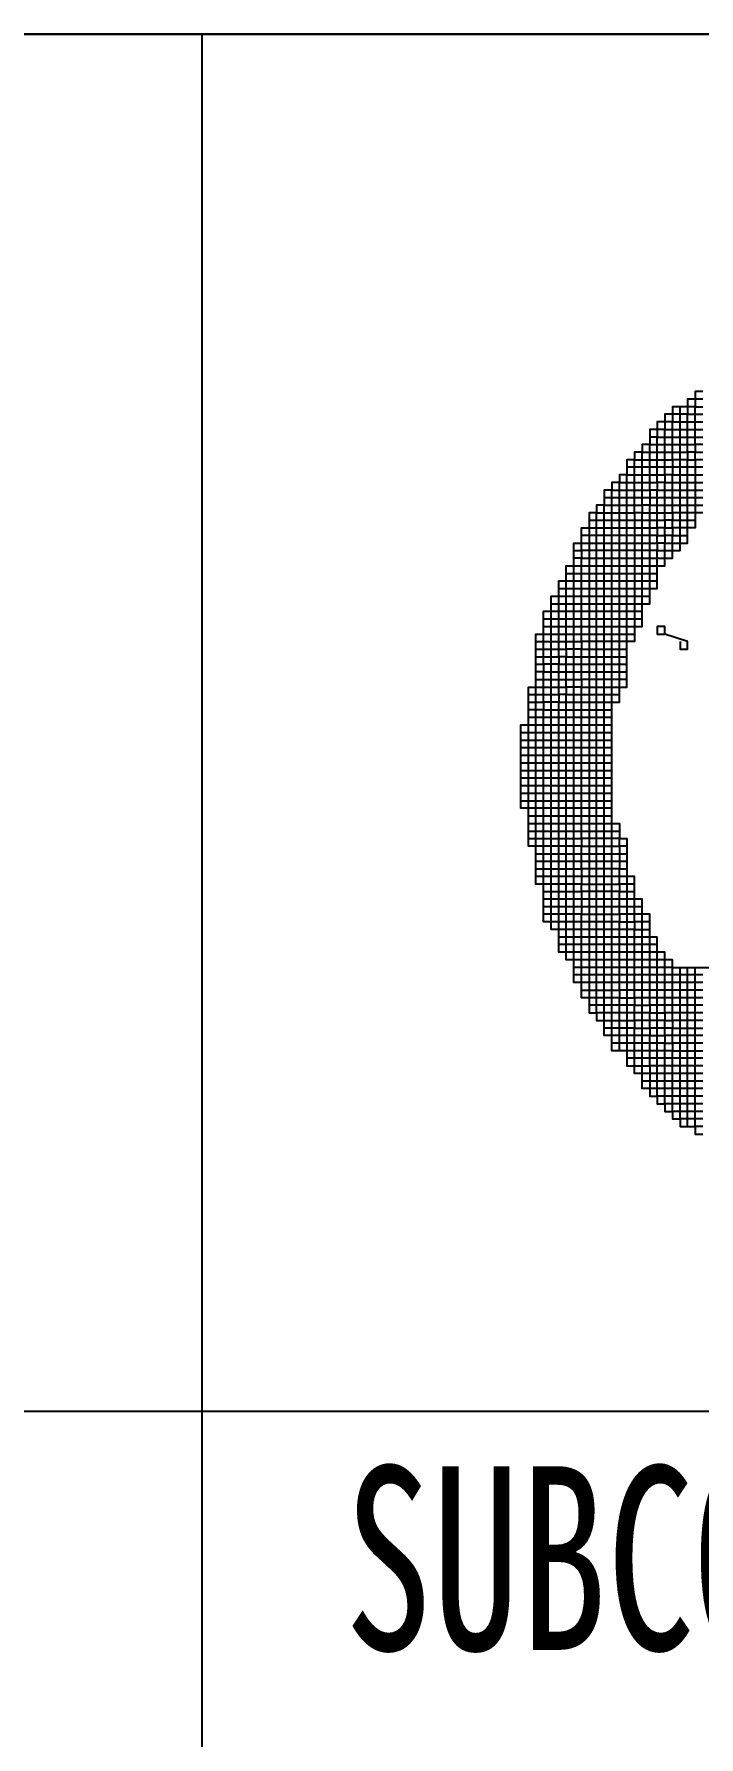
# Model space of a CAD drawing. Header units: millimetres. Extents: x 0 to 420, y 0 to 297.
# Drawn here: x 348.33 to 355.93, y 64.12 to 83.59 of the extents above; entities that cross this region are included whole.
import ezdxf
from ezdxf.enums import TextEntityAlignment as Align

# ---------------------------------------------------------------- set-up
doc = ezdxf.new("R2010")
doc.units = ezdxf.units.MM
doc.layers.add('GPDRAW', color=1, linetype='Continuous')
doc.layers.add('TEXT', color=255, linetype='Continuous')
doc.styles.add('ECL', font='SIMFANG_2312.TTF', dxfattribs={"width": 0.7, "height": 3})
doc.styles.add('LXL', font='SIMFANG_2312.TTF', dxfattribs={"width": 0.7, "height": 3})

# ---------------------------------------------------------------- blocks, each defined once
blk = doc.blocks.new('gpdraw')
at = {"color": 2}
blk.add_lwpolyline([(912.308, -4.113), (1041.808, -4.113), (1041.808, -82.7), (912.308, -82.7)], close=True, dxfattribs=at)
blk = doc.blocks.new('*U125')
at = {"color": 32, "linetype": 'Continuous'}
for points in [[(-27.885, 10.513), (-28.033, 10.513), (-28.033, 10.365), (-28.182, 10.365), (-28.182, 10.216), (-28.479, 10.216), (-28.479, 10.068), (-28.627, 10.068), (-28.627, 9.919), (-28.776, 9.919), (-28.776, 9.771), (-28.924, 9.771), (-28.924, 9.622), (-28.924, 9.474), (-29.073, 9.474), (-29.073, 9.325), (-29.221, 9.325), (-29.221, 9.177), (-29.37, 9.177), (-29.37, 9.028), (-29.37, 8.88), (-29.518, 8.88), (-29.518, 8.731), (-29.667, 8.731), (-29.667, 8.583), (-29.815, 8.583), (-29.815, 8.434), (-29.815, 8.286), (-29.964, 8.286), (-29.964, 8.137), (-30.112, 8.137), (-30.112, 7.989), (-30.112, 7.84), (-30.112, 7.692), (-30.112, 7.543), (-30.112, 7.395), (-30.112, 7.246), (-30.112, 7.098), (-30.112, 6.949), (-30.112, 6.801), (-30.112, 6.652), (-30.112, 6.504), (-30.112, 6.355), (-30.112, 6.207), (-30.112, 6.058), (-30.112, 5.91), (-30.112, 5.761), (-30.112, 5.613), (-30.112, 5.464), (-30.112, 5.316), (-30.112, 5.167), (-30.112, 5.019), (-30.112, 4.87), (-30.112, 4.722), (-30.112, 4.573), (-30.112, 4.425), (-30.112, 4.276), (-30.112, 4.128), (-30.112, 3.979), (-30.112, 3.831), (-30.112, 3.682), (-30.112, 3.534), (-30.112, 3.385), (-30.112, 3.237), (-30.112, 3.088), (-30.112, 2.94), (-30.112, 2.791), (-30.112, 2.643), (-30.112, 2.494), (-30.112, 2.346), (-30.112, 2.197), (-30.112, 2.049), (-30.112, 1.9), (-30.112, 1.752), (-30.112, 1.603), (-30.112, 1.455), (-30.112, 1.306), (-30.112, 1.158), (-30.112, 1.009), (-30.112, 0.861), (-30.112, 0.712), (-30.112, 0.564), (-30.112, 0.415), (-30.112, 0.267), (-30.112, 0.118), (-30.112, -0.03), (-30.112, -0.179), (-30.112, -0.327), (-30.112, -0.476), (-30.112, -0.624), (-30.112, -0.773), (-30.112, -0.921), (-30.112, -1.07), (-30.112, -1.218), (-30.112, -1.367), (-30.112, -1.515), (-30.112, -1.664), (-29.964, -1.664), (-29.964, -1.812), (-29.815, -1.812), (-29.667, -1.812), (-29.518, -1.812), (-29.37, -1.812), (-29.221, -1.812), (-29.221, -1.961), (-29.073, -1.961), (-28.924, -1.961), (-28.924, -2.109), (-28.776, -2.109), (-28.627, -2.109), (-28.627, -2.258), (-28.479, -2.258), (-28.479, -2.406), (-28.33, -2.406), (-28.182, -2.406), (-28.033, -2.406), (-27.885, -2.406)], [(-31.449, 3.831), (-31.3, 3.831), (-31.152, 3.831), (-31.003, 3.831), (-31.003, 3.979), (-30.855, 3.979), (-30.706, 3.979), (-30.706, 4.128), (-30.558, 4.128), (-30.558, 4.276), (-30.409, 4.276), (-30.261, 4.276), (-30.261, 4.425), (-30.112, 4.425), (-29.964, 4.425), (-29.815, 4.425), (-29.667, 4.425), (-29.518, 4.425), (-29.518, 4.573), (-29.518, 4.722), (-29.518, 4.87), (-29.518, 5.019), (-29.518, 5.167), (-29.518, 5.316), (-29.518, 5.464), (-29.518, 5.613), (-29.518, 5.761), (-29.518, 5.91), (-29.518, 6.058), (-29.518, 6.207), (-29.518, 6.355), (-29.518, 6.504), (-29.518, 6.652), (-29.518, 6.801), (-29.518, 6.949), (-29.518, 7.098), (-29.518, 7.246), (-29.518, 7.395), (-29.518, 7.543), (-29.518, 7.692), (-29.518, 7.84), (-29.518, 7.989), (-29.518, 8.137), (-29.37, 8.137), (-29.37, 8.286), (-29.221, 8.286), (-29.221, 8.434), (-29.221, 8.583), (-29.073, 8.583), (-29.073, 8.731), (-28.924, 8.731), (-28.924, 8.88), (-28.776, 8.88), (-28.776, 9.028), (-28.776, 9.177), (-28.627, 9.177), (-28.627, 9.325), (-28.479, 9.325), (-28.479, 9.474), (-28.33, 9.474), (-28.182, 9.474), (-28.182, 9.622), (-28.033, 9.622), (-28.033, 9.771), (-27.885, 9.771)], [(-29.37, 4.87), (-29.37, 5.019), (-29.37, 5.167), (-29.37, 5.316), (-29.37, 5.464), (-29.37, 5.613), (-29.37, 5.761), (-29.37, 5.91), (-29.37, 6.058), (-29.37, 6.207), (-29.37, 6.355), (-29.37, 6.504), (-29.37, 6.652), (-29.37, 6.801), (-29.37, 6.949), (-29.37, 7.098), (-29.37, 7.246), (-29.37, 7.395), (-29.37, 7.543), (-29.37, 7.692), (-29.37, 7.84), (-29.37, 7.989), (-29.37, 8.137), (-29.221, 8.137), (-29.221, 8.286), (-29.073, 8.286), (-29.073, 8.434), (-29.073, 8.583), (-28.924, 8.583), (-28.924, 8.731), (-28.776, 8.731), (-28.776, 8.88), (-28.627, 8.88), (-28.627, 9.028), (-28.627, 9.177), (-28.479, 9.177), (-28.479, 9.325), (-28.33, 9.325), (-28.182, 9.325), (-28.182, 9.474), (-28.033, 9.474), (-28.033, 9.622), (-27.885, 9.622)], [(-30.558, 6.949), (-30.409, 6.949), (-30.261, 6.949), (-30.261, 7.098), (-30.112, 7.098), (-29.964, 7.098), (-29.815, 7.098), (-29.667, 7.098), (-29.518, 7.098), (-29.37, 7.098), (-29.221, 7.098), (-29.073, 7.098), (-28.924, 7.098), (-28.776, 7.098), (-28.627, 7.098), (-28.627, 7.246), (-28.479, 7.246), (-28.479, 7.395), (-28.33, 7.395), (-28.33, 7.543), (-28.182, 7.543), (-28.182, 7.692), (-28.182, 7.84), (-28.182, 7.989), (-28.182, 8.137), (-28.182, 8.286), (-28.182, 8.434), (-28.182, 8.583), (-28.182, 8.731), (-28.182, 8.88), (-28.182, 9.028), (-28.182, 9.177), (-28.033, 9.177), (-28.033, 9.325), (-27.885, 9.325)], [(-27.885, -2.109), (-28.033, -2.109), (-28.182, -2.109), (-28.33, -2.109), (-28.479, -2.109), (-28.479, -1.961), (-28.627, -1.961), (-28.627, -1.812), (-28.776, -1.812), (-28.924, -1.812), (-28.924, -1.664), (-29.073, -1.664), (-29.221, -1.664), (-29.221, -1.515), (-29.37, -1.515), (-29.518, -1.515), (-29.518, -1.367), (-29.667, -1.367), (-29.815, -1.367), (-29.964, -1.367), (-30.112, -1.367), (-30.261, -1.367), (-30.261, -1.218), (-30.261, -1.07), (-30.409, -1.07), (-30.409, -0.921), (-30.409, -0.773), (-30.409, -0.624), (-30.409, -0.476), (-30.409, -0.327), (-30.409, -0.179), (-30.409, -0.03), (-30.409, 0.118), (-30.409, 0.267), (-30.409, 0.415), (-30.409, 0.564), (-30.409, 0.712), (-30.409, 0.861), (-30.409, 1.009), (-30.409, 1.158), (-30.409, 1.306), (-30.409, 1.455), (-30.409, 1.603), (-30.409, 1.752), (-30.409, 1.9), (-30.409, 2.049), (-30.409, 2.197), (-30.409, 2.346), (-30.409, 2.494), (-30.409, 2.643), (-30.409, 2.791), (-30.409, 2.94), (-30.409, 3.088), (-30.409, 3.237), (-30.409, 3.385), (-30.409, 3.534), (-30.409, 3.682), (-30.409, 3.831), (-30.409, 3.979), (-30.409, 4.128), (-30.409, 4.276), (-30.409, 4.425), (-30.409, 4.573), (-30.409, 4.722), (-30.409, 4.87), (-30.409, 5.019), (-30.409, 5.167), (-30.409, 5.316), (-30.409, 5.464), (-30.409, 5.613), (-30.409, 5.761), (-30.409, 5.91), (-30.409, 6.058), (-30.409, 6.207), (-30.409, 6.355), (-30.409, 6.504), (-30.409, 6.652), (-30.409, 6.801), (-30.409, 6.949), (-30.409, 7.098), (-30.409, 7.246), (-30.409, 7.395), (-30.409, 7.543), (-30.261, 7.543), (-30.261, 7.692), (-30.261, 7.84), (-30.112, 7.84), (-29.964, 7.84), (-29.815, 7.84), (-29.667, 7.84), (-29.518, 7.84), (-29.37, 7.84), (-29.221, 7.84), (-29.073, 7.84), (-28.924, 7.84), (-28.776, 7.84), (-28.776, 7.989), (-28.627, 7.989), (-28.627, 8.137), (-28.479, 8.137), (-28.479, 8.286), (-28.33, 8.286), (-28.182, 8.286), (-28.033, 8.286), (-27.885, 8.286)], [(-27.885, -1.218), (-28.033, -1.218), (-28.182, -1.218), (-28.33, -1.218), (-28.479, -1.218), (-28.479, -1.07), (-28.627, -1.07), (-28.627, -0.921), (-28.776, -0.921), (-28.924, -0.921), (-28.924, -0.773), (-29.073, -0.773), (-29.221, -0.773), (-29.221, -0.624), (-29.37, -0.624), (-29.518, -0.624), (-29.518, -0.476), (-29.667, -0.476), (-29.815, -0.476), (-29.964, -0.476), (-30.112, -0.476), (-30.261, -0.476), (-30.261, -0.327), (-30.261, -0.179), (-30.261, -0.03), (-30.261, 0.118), (-30.409, 0.118), (-30.558, 0.118), (-30.706, 0.118), (-30.855, 0.118), (-30.855, 0.267), (-30.855, 0.415), (-30.855, 0.564), (-30.855, 0.712), (-30.855, 0.861), (-30.855, 1.009), (-30.855, 1.158), (-30.855, 1.306), (-30.855, 1.455), (-30.855, 1.603), (-30.855, 1.752), (-30.855, 1.9), (-30.855, 2.049), (-30.855, 2.197), (-30.855, 2.346), (-30.855, 2.494), (-30.855, 2.643), (-30.855, 2.791), (-30.855, 2.94), (-30.855, 3.088), (-30.855, 3.237), (-30.855, 3.385), (-30.855, 3.534), (-30.855, 3.682), (-30.855, 3.831), (-30.855, 3.979), (-30.855, 4.128), (-30.855, 4.276), (-30.855, 4.425), (-30.855, 4.573), (-30.855, 4.722), (-30.855, 4.87), (-30.855, 5.019), (-30.855, 5.167), (-30.855, 5.316), (-30.855, 5.464), (-30.855, 5.613), (-30.855, 5.761), (-30.855, 5.91), (-30.855, 6.058), (-30.855, 6.207), (-30.855, 6.355), (-30.855, 6.504), (-30.706, 6.504), (-30.706, 6.652), (-30.706, 6.801), (-30.558, 6.801), (-30.558, 6.949), (-30.558, 7.098), (-30.409, 7.098), (-30.261, 7.098), (-30.261, 7.246), (-30.112, 7.246), (-29.964, 7.246), (-29.815, 7.246), (-29.667, 7.246), (-29.518, 7.246), (-29.37, 7.246), (-29.221, 7.246), (-29.073, 7.246), (-28.924, 7.246), (-28.776, 7.246), (-28.776, 7.395), (-28.627, 7.395), (-28.627, 7.543), (-28.479, 7.543), (-28.479, 7.692), (-28.33, 7.692), (-28.182, 7.692)], [(-27.885, -1.367), (-28.033, -1.367), (-28.182, -1.367), (-28.33, -1.367), (-28.479, -1.367), (-28.479, -1.218), (-28.627, -1.218), (-28.627, -1.07), (-28.776, -1.07), (-28.924, -1.07), (-28.924, -0.921), (-29.073, -0.921), (-29.221, -0.921), (-29.221, -0.773), (-29.37, -0.773), (-29.518, -0.773), (-29.518, -0.624), (-29.667, -0.624), (-29.815, -0.624), (-29.964, -0.624), (-30.112, -0.624), (-30.261, -0.624), (-30.409, -0.624), (-30.558, -0.624), (-30.558, -0.476), (-30.706, -0.476), (-30.706, -0.327), (-30.706, -0.179), (-30.706, -0.03), (-30.706, 0.118), (-30.706, 0.267), (-30.706, 0.415), (-30.706, 0.564), (-30.706, 0.712), (-30.706, 0.861), (-30.706, 1.009), (-30.706, 1.158), (-30.706, 1.306), (-30.706, 1.455), (-30.706, 1.603), (-30.706, 1.752), (-30.706, 1.9), (-30.706, 2.049), (-30.706, 2.197), (-30.706, 2.346), (-30.855, 2.346), (-31.003, 2.346), (-31.003, 2.494), (-30.855, 2.494), (-30.706, 2.494), (-30.706, 2.643), (-30.558, 2.643), (-30.558, 2.791), (-30.409, 2.791), (-30.261, 2.791), (-30.261, 2.94), (-30.112, 2.94), (-29.964, 2.94), (-29.815, 2.94), (-29.667, 2.94)], [(-27.885, -1.812), (-28.033, -1.812), (-28.182, -1.812), (-28.33, -1.812), (-28.479, -1.812), (-28.479, -1.664), (-28.627, -1.664), (-28.627, -1.515), (-28.776, -1.515), (-28.924, -1.515), (-28.924, -1.367), (-29.073, -1.367), (-29.221, -1.367), (-29.221, -1.218), (-29.37, -1.218), (-29.518, -1.218), (-29.518, -1.07), (-29.667, -1.07), (-29.815, -1.07), (-29.964, -1.07), (-30.112, -1.07), (-30.261, -1.07), (-30.261, -0.921), (-30.261, -0.773), (-30.261, -0.624), (-30.261, -0.476), (-30.409, -0.476), (-30.558, -0.476), (-30.558, -0.327), (-30.558, -0.179), (-30.558, -0.03), (-30.558, 0.118), (-30.558, 0.267), (-30.558, 0.415), (-30.558, 0.564), (-30.558, 0.712), (-30.558, 0.861), (-30.558, 1.009), (-30.558, 1.158), (-30.558, 1.306), (-30.558, 1.455), (-30.558, 1.603), (-30.558, 1.752), (-30.558, 1.9), (-30.558, 2.049), (-30.558, 2.197), (-30.558, 2.346), (-30.706, 2.346), (-30.706, 2.494), (-30.558, 2.494), (-30.558, 2.643), (-30.409, 2.643), (-30.261, 2.643), (-30.261, 2.791), (-30.112, 2.791), (-29.964, 2.791), (-29.815, 2.791), (-29.667, 2.791)], [(-27.885, -1.515), (-28.033, -1.515), (-28.182, -1.515), (-28.33, -1.515), (-28.479, -1.515), (-28.479, -1.367), (-28.627, -1.367), (-28.627, -1.218), (-28.776, -1.218), (-28.924, -1.218), (-28.924, -1.07), (-29.073, -1.07), (-29.221, -1.07), (-29.221, -0.921), (-29.37, -0.921), (-29.518, -0.921), (-29.518, -0.773), (-29.667, -0.773), (-29.815, -0.773), (-29.964, -0.773), (-30.112, -0.773), (-30.261, -0.773), (-30.409, -0.773)], [(-27.885, -1.664), (-28.033, -1.664), (-28.182, -1.664), (-28.33, -1.664), (-28.479, -1.664), (-28.479, -1.515), (-28.627, -1.515), (-28.627, -1.367), (-28.776, -1.367), (-28.924, -1.367), (-28.924, -1.218), (-29.073, -1.218), (-29.221, -1.218), (-29.221, -1.07), (-29.37, -1.07), (-29.518, -1.07), (-29.518, -0.921), (-29.667, -0.921), (-29.815, -0.921), (-29.964, -0.921), (-30.112, -0.921), (-30.261, -0.921), (-30.409, -0.921)], [(-27.885, -2.258), (-28.033, -2.258), (-28.182, -2.258), (-28.33, -2.258), (-28.479, -2.258), (-28.479, -2.109), (-28.627, -2.109), (-28.627, -1.961), (-28.776, -1.961), (-28.924, -1.961), (-28.924, -1.812), (-29.073, -1.812), (-29.221, -1.812), (-29.221, -1.664), (-29.37, -1.664), (-29.518, -1.664), (-29.518, -1.515), (-29.667, -1.515), (-29.815, -1.515), (-29.964, -1.515), (-30.112, -1.515)], [(-27.885, -2.555), (-28.033, -2.555), (-28.182, -2.555), (-28.33, -2.555), (-28.479, -2.555), (-28.479, -2.406), (-28.627, -2.406), (-28.627, -2.258), (-28.776, -2.258), (-28.924, -2.258), (-28.924, -2.109), (-29.073, -2.109), (-29.221, -2.109), (-29.221, -1.961), (-29.37, -1.961), (-29.518, -1.961), (-29.667, -1.961), (-29.815, -1.961)]]:
    blk.add_lwpolyline(points, dxfattribs=at)
at = {"color": 13, "linetype": 'Continuous'}
for points in [[(-31.152, 5.316), (-31.003, 5.316), (-31.003, 5.464), (-30.855, 5.464), (-30.706, 5.464), (-30.706, 5.613), (-30.558, 5.613), (-30.558, 5.761), (-30.409, 5.761), (-30.261, 5.761), (-30.261, 5.91), (-30.112, 5.91), (-29.964, 5.91), (-29.815, 5.91), (-29.667, 5.91), (-29.518, 5.91), (-29.37, 5.91), (-29.221, 5.91), (-29.073, 5.91), (-29.073, 6.058), (-29.073, 6.207), (-29.073, 6.355), (-29.073, 6.504), (-29.073, 6.652), (-29.073, 6.801), (-29.073, 6.949), (-29.073, 7.098), (-29.073, 7.246), (-29.073, 7.395), (-29.073, 7.543), (-29.073, 7.692), (-29.073, 7.84), (-29.073, 7.989), (-29.073, 8.137), (-28.924, 8.137), (-28.924, 8.286), (-28.776, 8.286), (-28.776, 8.434), (-28.627, 8.434), (-28.627, 8.583), (-28.479, 8.583), (-28.479, 8.731), (-28.33, 8.731), (-28.182, 8.731), (-28.033, 8.731), (-27.885, 8.731)], [(-27.885, 10.365), (-28.033, 10.365), (-28.033, 10.216), (-28.182, 10.216), (-28.182, 10.068), (-28.33, 10.068), (-28.479, 10.068), (-28.479, 9.919), (-28.627, 9.919), (-28.627, 9.771), (-28.776, 9.771), (-28.776, 9.622), (-28.924, 9.622)], [(-30.112, 7.989), (-29.964, 7.989), (-29.815, 7.989), (-29.667, 7.989), (-29.518, 7.989), (-29.37, 7.989), (-29.221, 7.989), (-29.073, 7.989), (-28.924, 7.989), (-28.776, 7.989), (-28.776, 8.137), (-28.627, 8.137), (-28.627, 8.286), (-28.479, 8.286), (-28.479, 8.434), (-28.33, 8.434), (-28.182, 8.434), (-28.033, 8.434), (-27.885, 8.434)], [(-31.003, 5.91), (-30.855, 5.91), (-30.706, 5.91), (-30.706, 6.058), (-30.558, 6.058), (-30.558, 6.207), (-30.409, 6.207), (-30.261, 6.207), (-30.261, 6.355), (-30.112, 6.355), (-29.964, 6.355), (-29.815, 6.355), (-29.667, 6.355), (-29.518, 6.355), (-29.37, 6.355), (-29.221, 6.355), (-29.073, 6.355), (-28.924, 6.355), (-28.924, 6.504), (-28.924, 6.652), (-28.924, 6.801), (-28.924, 6.949), (-28.924, 7.098), (-28.924, 7.246), (-28.924, 7.395), (-28.924, 7.543), (-28.924, 7.692), (-28.924, 7.84), (-28.924, 7.989), (-28.924, 8.137), (-28.776, 8.137), (-28.776, 8.286), (-28.627, 8.286), (-28.627, 8.434), (-28.479, 8.434), (-28.479, 8.583), (-28.33, 8.583), (-28.182, 8.583), (-28.033, 8.583), (-27.885, 8.583)], [(-29.221, 0.861), (-29.37, 0.861), (-29.518, 0.861), (-29.518, 1.009), (-29.667, 1.009), (-29.815, 1.009), (-29.964, 1.009), (-30.112, 1.009), (-30.261, 1.009), (-30.261, 0.861), (-30.409, 0.861), (-30.558, 0.861), (-30.706, 0.861), (-30.855, 0.861), (-31.003, 0.861), (-31.152, 0.861), (-31.152, 1.009), (-31.152, 1.158), (-31.152, 1.306), (-31.152, 1.455), (-31.152, 1.603), (-31.152, 1.752), (-31.152, 1.9), (-31.152, 2.049), (-31.152, 2.197), (-31.152, 2.346), (-31.152, 2.494), (-31.152, 2.643), (-31.152, 2.791), (-31.152, 2.94), (-31.152, 3.088), (-31.152, 3.237), (-31.152, 3.385), (-31.152, 3.534), (-31.152, 3.682), (-31.152, 3.831), (-31.152, 3.979), (-31.152, 4.128), (-31.152, 4.276), (-31.152, 4.425), (-31.152, 4.573), (-31.152, 4.722), (-31.152, 4.87), (-31.152, 5.019), (-31.152, 5.167), (-31.152, 5.316), (-31.152, 5.464), (-31.152, 5.613), (-31.152, 5.761), (-31.003, 5.761), (-31.003, 5.91), (-31.003, 6.058), (-31.003, 6.207), (-30.855, 6.207), (-30.706, 6.207), (-30.706, 6.355), (-30.558, 6.355), (-30.558, 6.504), (-30.409, 6.504), (-30.261, 6.504), (-30.261, 6.652), (-30.112, 6.652), (-29.964, 6.652), (-29.815, 6.652), (-29.667, 6.652), (-29.518, 6.652), (-29.37, 6.652), (-29.221, 6.652), (-29.073, 6.652), (-28.924, 6.652), (-28.776, 6.652), (-28.776, 6.801), (-28.776, 6.949), (-28.776, 7.098), (-28.776, 7.246), (-28.627, 7.246), (-28.627, 7.395), (-28.479, 7.395), (-28.479, 7.543), (-28.33, 7.543), (-28.33, 7.692), (-28.33, 7.84), (-28.33, 7.989), (-28.33, 8.137), (-28.33, 8.286), (-28.33, 8.434), (-28.33, 8.583), (-28.33, 8.731), (-28.33, 8.88), (-28.33, 9.028), (-28.33, 9.177), (-28.33, 9.325), (-28.33, 9.474), (-28.33, 9.622), (-28.33, 9.771), (-28.33, 9.919), (-28.33, 10.068), (-28.33, 10.216)], [(-30.409, 7.395), (-30.261, 7.395), (-30.261, 7.543), (-30.112, 7.543), (-29.964, 7.543), (-29.815, 7.543), (-29.667, 7.543), (-29.518, 7.543), (-29.37, 7.543), (-29.221, 7.543), (-29.073, 7.543), (-28.924, 7.543), (-28.776, 7.543), (-28.776, 7.692), (-28.627, 7.692), (-28.627, 7.84), (-28.479, 7.84), (-28.479, 7.989), (-28.33, 7.989), (-28.182, 7.989), (-28.033, 7.989)], [(-29.37, 1.603), (-29.518, 1.603), (-29.518, 1.752), (-29.667, 1.752), (-29.815, 1.752), (-29.964, 1.752), (-30.112, 1.752), (-30.261, 1.752), (-30.261, 1.603), (-30.409, 1.603), (-30.558, 1.603), (-30.706, 1.603), (-30.855, 1.603), (-31.003, 1.603), (-31.152, 1.603), (-31.3, 1.603), (-31.3, 1.752), (-31.3, 1.9), (-31.3, 2.049), (-31.3, 2.197), (-31.3, 2.346), (-31.3, 2.494), (-31.3, 2.643), (-31.3, 2.791), (-31.3, 2.94), (-31.3, 3.088), (-31.3, 3.237), (-31.3, 3.385), (-31.3, 3.534), (-31.3, 3.682), (-31.3, 3.831), (-31.3, 3.979), (-31.3, 4.128), (-31.3, 4.276), (-31.3, 4.425), (-31.3, 4.573), (-31.3, 4.722), (-31.152, 4.722), (-31.003, 4.722), (-31.003, 4.87), (-30.855, 4.87), (-30.706, 4.87), (-30.706, 5.019), (-30.558, 5.019), (-30.558, 5.167), (-30.409, 5.167), (-30.261, 5.167), (-30.261, 5.316), (-30.112, 5.316), (-29.964, 5.316), (-29.815, 5.316), (-29.667, 5.316), (-29.518, 5.316), (-29.37, 5.316)], [(-28.479, -0.773), (-28.479, -0.624), (-28.627, -0.624), (-28.627, -0.476), (-28.776, -0.476), (-28.924, -0.476), (-28.924, -0.327), (-29.073, -0.327), (-29.221, -0.327), (-29.221, -0.179), (-29.37, -0.179), (-29.518, -0.179), (-29.518, -0.03), (-29.667, -0.03), (-29.815, -0.03), (-29.964, -0.03), (-30.112, -0.03), (-30.261, -0.03), (-30.409, -0.03), (-30.558, -0.03), (-30.706, -0.03), (-30.855, -0.03), (-30.855, 0.118), (-31.003, 0.118), (-31.003, 0.267), (-31.003, 0.415), (-31.003, 0.564), (-31.003, 0.712), (-31.003, 0.861), (-31.003, 1.009), (-31.003, 1.158), (-31.003, 1.306), (-31.003, 1.455), (-31.003, 1.603), (-31.003, 1.752), (-31.003, 1.9), (-31.003, 2.049), (-31.003, 2.197), (-31.003, 2.346), (-31.152, 2.346), (-31.3, 2.346), (-31.449, 2.346), (-31.449, 2.494), (-31.449, 2.643), (-31.449, 2.791), (-31.449, 2.94), (-31.449, 3.088), (-31.449, 3.237), (-31.449, 3.385), (-31.449, 3.534), (-31.449, 3.682), (-31.449, 3.831), (-31.449, 3.979), (-31.3, 3.979), (-31.152, 3.979), (-31.003, 3.979), (-31.003, 4.128), (-30.855, 4.128), (-30.706, 4.128), (-30.706, 4.276), (-30.558, 4.276), (-30.558, 4.425), (-30.409, 4.425), (-30.261, 4.425), (-30.261, 4.573), (-30.112, 4.573), (-29.964, 4.573), (-29.815, 4.573), (-29.667, 4.573), (-29.518, 4.573)], [(-31.449, 3.682), (-31.3, 3.682), (-31.152, 3.682), (-31.003, 3.682), (-31.003, 3.831), (-30.855, 3.831), (-30.706, 3.831), (-30.706, 3.979), (-30.558, 3.979), (-30.558, 4.128), (-30.409, 4.128), (-30.261, 4.128), (-30.261, 4.276), (-30.112, 4.276), (-29.964, 4.276), (-29.815, 4.276), (-29.667, 4.276)], [(-31.449, 3.534), (-31.3, 3.534), (-31.152, 3.534), (-31.003, 3.534), (-31.003, 3.682), (-30.855, 3.682), (-30.706, 3.682), (-30.706, 3.831), (-30.558, 3.831), (-30.558, 3.979), (-30.409, 3.979), (-30.261, 3.979), (-30.261, 4.128), (-30.112, 4.128), (-29.964, 4.128), (-29.815, 4.128), (-29.667, 4.128)], [(-31.449, 3.385), (-31.3, 3.385), (-31.152, 3.385), (-31.003, 3.385), (-31.003, 3.534), (-30.855, 3.534), (-30.706, 3.534), (-30.706, 3.682), (-30.558, 3.682), (-30.558, 3.831), (-30.409, 3.831), (-30.261, 3.831), (-30.261, 3.979), (-30.112, 3.979), (-29.964, 3.979), (-29.815, 3.979), (-29.667, 3.979)], [(-31.449, 3.237), (-31.3, 3.237), (-31.152, 3.237), (-31.003, 3.237), (-31.003, 3.385), (-30.855, 3.385), (-30.706, 3.385), (-30.706, 3.534), (-30.558, 3.534), (-30.558, 3.682), (-30.409, 3.682), (-30.261, 3.682), (-30.261, 3.831), (-30.112, 3.831), (-29.964, 3.831), (-29.815, 3.831), (-29.667, 3.831)], [(-31.449, 3.088), (-31.3, 3.088), (-31.152, 3.088), (-31.003, 3.088), (-31.003, 3.237), (-30.855, 3.237), (-30.706, 3.237), (-30.706, 3.385), (-30.558, 3.385), (-30.558, 3.534), (-30.409, 3.534), (-30.261, 3.534), (-30.261, 3.682), (-30.112, 3.682), (-29.964, 3.682), (-29.815, 3.682), (-29.667, 3.682)], [(-31.449, 2.94), (-31.3, 2.94), (-31.152, 2.94), (-31.003, 2.94), (-31.003, 3.088), (-30.855, 3.088), (-30.706, 3.088), (-30.706, 3.237), (-30.558, 3.237), (-30.558, 3.385), (-30.409, 3.385), (-30.261, 3.385), (-30.261, 3.534), (-30.112, 3.534), (-29.964, 3.534), (-29.815, 3.534), (-29.667, 3.534)], [(-31.449, 2.791), (-31.3, 2.791), (-31.152, 2.791), (-31.003, 2.791), (-31.003, 2.94), (-30.855, 2.94), (-30.706, 2.94), (-30.706, 3.088), (-30.558, 3.088), (-30.558, 3.237), (-30.409, 3.237), (-30.261, 3.237), (-30.261, 3.385), (-30.112, 3.385), (-29.964, 3.385), (-29.815, 3.385), (-29.667, 3.385)], [(-31.449, 2.643), (-31.3, 2.643), (-31.152, 2.643), (-31.003, 2.643), (-31.003, 2.791), (-30.855, 2.791), (-30.706, 2.791), (-30.706, 2.94), (-30.558, 2.94), (-30.558, 3.088), (-30.409, 3.088), (-30.261, 3.088), (-30.261, 3.237), (-30.112, 3.237), (-29.964, 3.237), (-29.815, 3.237), (-29.667, 3.237)], [(-31.449, 2.494), (-31.3, 2.494), (-31.152, 2.494), (-31.003, 2.494), (-31.003, 2.643), (-30.855, 2.643), (-30.706, 2.643), (-30.706, 2.791), (-30.558, 2.791), (-30.558, 2.94), (-30.409, 2.94), (-30.261, 2.94), (-30.261, 3.088), (-30.112, 3.088), (-29.964, 3.088), (-29.815, 3.088), (-29.667, 3.088)], [(-31.3, 1.752), (-31.152, 1.752), (-31.003, 1.752), (-30.855, 1.752), (-30.706, 1.752), (-30.558, 1.752), (-30.409, 1.752), (-30.261, 1.752), (-30.261, 1.9), (-30.112, 1.9), (-29.964, 1.9), (-29.815, 1.9), (-29.667, 1.9), (-29.518, 1.9)], [(-31.152, 1.455), (-31.003, 1.455), (-30.855, 1.455), (-30.706, 1.455), (-30.558, 1.455), (-30.409, 1.455), (-30.261, 1.455), (-30.261, 1.603), (-30.112, 1.603), (-29.964, 1.603), (-29.815, 1.603), (-29.667, 1.603), (-29.518, 1.603), (-29.518, 1.455), (-29.37, 1.455)], [(-31.152, 1.306), (-31.003, 1.306), (-30.855, 1.306), (-30.706, 1.306), (-30.558, 1.306), (-30.409, 1.306), (-30.261, 1.306), (-30.261, 1.455), (-30.112, 1.455), (-29.964, 1.455), (-29.815, 1.455), (-29.667, 1.455), (-29.518, 1.455), (-29.518, 1.306), (-29.37, 1.306)], [(-31.152, 1.158), (-31.003, 1.158), (-30.855, 1.158), (-30.706, 1.158), (-30.558, 1.158), (-30.409, 1.158), (-30.261, 1.158), (-30.261, 1.306), (-30.112, 1.306), (-29.964, 1.306), (-29.815, 1.306), (-29.667, 1.306), (-29.518, 1.306), (-29.518, 1.158), (-29.37, 1.158)], [(-31.003, 0.712), (-30.855, 0.712), (-30.706, 0.712), (-30.558, 0.712), (-30.409, 0.712), (-30.261, 0.712), (-30.261, 0.861), (-30.112, 0.861), (-29.964, 0.861), (-29.815, 0.861), (-29.667, 0.861), (-29.518, 0.861), (-29.518, 0.712), (-29.37, 0.712), (-29.221, 0.712)], [(-29.073, 0.415), (-29.221, 0.415), (-29.221, 0.564), (-29.37, 0.564), (-29.518, 0.564), (-29.518, 0.712), (-29.667, 0.712), (-29.815, 0.712), (-29.964, 0.712), (-30.112, 0.712), (-30.261, 0.712), (-30.261, 0.564), (-30.409, 0.564), (-30.558, 0.564), (-30.706, 0.564), (-30.855, 0.564), (-31.003, 0.564)], [(-28.924, 0.118), (-29.073, 0.118), (-29.221, 0.118), (-29.221, 0.267), (-29.37, 0.267), (-29.518, 0.267), (-29.518, 0.415), (-29.667, 0.415), (-29.815, 0.415), (-29.964, 0.415), (-30.112, 0.415), (-30.261, 0.415), (-30.261, 0.267), (-30.409, 0.267), (-30.558, 0.267), (-30.706, 0.267), (-30.855, 0.267), (-31.003, 0.267)], [(-28.776, -0.327), (-28.924, -0.327), (-28.924, -0.179), (-29.073, -0.179), (-29.221, -0.179), (-29.221, -0.03), (-29.37, -0.03), (-29.518, -0.03), (-29.518, 0.118), (-29.667, 0.118), (-29.815, 0.118), (-29.964, 0.118), (-30.112, 0.118), (-30.261, 0.118), (-30.261, 0.267), (-30.112, 0.267), (-29.964, 0.267), (-29.815, 0.267), (-29.667, 0.267), (-29.518, 0.267), (-29.518, 0.118), (-29.37, 0.118), (-29.221, 0.118), (-29.221, -0.03), (-29.073, -0.03), (-28.924, -0.03)], [(-27.885, -3.743), (-28.033, -3.743), (-28.182, -3.743), (-28.33, -3.743), (-28.33, -3.594), (-28.33, -3.446), (-28.33, -3.297), (-28.33, -3.149), (-28.33, -3), (-28.33, -2.852), (-28.33, -2.703), (-28.33, -2.555), (-28.33, -2.406), (-28.33, -2.258), (-28.33, -2.109), (-28.33, -1.961), (-28.33, -1.812), (-28.33, -1.664), (-28.33, -1.515), (-28.33, -1.367), (-28.33, -1.218), (-28.33, -1.07), (-28.33, -0.921), (-28.33, -0.773)], [(-27.885, -3.891), (-28.033, -3.891), (-28.033, -3.743), (-28.033, -3.594), (-28.033, -3.446), (-28.033, -3.297), (-28.033, -3.149), (-28.033, -3), (-28.033, -2.852), (-28.033, -2.703), (-28.033, -2.555), (-28.033, -2.406), (-28.033, -2.258), (-28.033, -2.109), (-28.033, -1.961), (-28.033, -1.812), (-28.033, -1.664), (-28.033, -1.515), (-28.033, -1.367), (-28.033, -1.218), (-28.033, -1.07), (-28.033, -0.921), (-28.033, -0.773)], [(-27.885, -2.703), (-28.033, -2.703), (-28.182, -2.703), (-28.33, -2.703), (-28.479, -2.703), (-28.479, -2.555), (-28.627, -2.555), (-28.627, -2.406), (-28.776, -2.406), (-28.924, -2.406), (-29.073, -2.406), (-29.221, -2.406), (-29.221, -2.258), (-29.37, -2.258), (-29.518, -2.258), (-29.667, -2.258)], [(-27.885, -2.852), (-28.033, -2.852), (-28.182, -2.852), (-28.33, -2.852), (-28.479, -2.852), (-28.479, -2.703), (-28.627, -2.703), (-28.627, -2.555), (-28.776, -2.555), (-28.924, -2.555), (-29.073, -2.555), (-29.221, -2.555), (-29.37, -2.555)]]:
    blk.add_lwpolyline(points, dxfattribs=at)
at = {"color": 15, "linetype": 'Continuous'}
for points in [[(-27.885, 8.137), (-28.033, 8.137), (-28.182, 8.137), (-28.33, 8.137), (-28.479, 8.137), (-28.479, 7.989), (-28.627, 7.989), (-28.627, 7.84), (-28.776, 7.84), (-28.776, 7.692), (-28.924, 7.692), (-29.073, 7.692), (-29.221, 7.692), (-29.37, 7.692), (-29.518, 7.692), (-29.667, 7.692), (-29.815, 7.692), (-29.964, 7.692), (-30.112, 7.692), (-30.261, 7.692)], [(-27.885, 9.028), (-28.033, 9.028), (-28.182, 9.028), (-28.33, 9.028), (-28.479, 9.028), (-28.627, 9.028), (-28.776, 9.028), (-28.924, 9.028), (-29.073, 9.028), (-29.221, 9.028), (-29.37, 9.028)], [(-31.3, 1.9), (-31.152, 1.9), (-31.003, 1.9), (-30.855, 1.9), (-30.706, 1.9), (-30.558, 1.9), (-30.409, 1.9), (-30.261, 1.9), (-30.261, 2.049), (-30.112, 2.049), (-29.964, 2.049), (-29.815, 2.049), (-29.667, 2.049), (-29.518, 2.049), (-29.518, 1.9), (-29.518, 1.752), (-29.37, 1.752), (-29.37, 1.603), (-29.37, 1.455), (-29.37, 1.306), (-29.37, 1.158), (-29.37, 1.009), (-29.37, 0.861), (-29.37, 0.712), (-29.37, 0.564), (-29.37, 0.415), (-29.37, 0.267), (-29.37, 0.118), (-29.37, -0.03), (-29.37, -0.179), (-29.37, -0.327), (-29.37, -0.476), (-29.37, -0.624), (-29.37, -0.773), (-29.37, -0.921), (-29.37, -1.07), (-29.37, -1.218), (-29.37, -1.367), (-29.37, -1.515), (-29.37, -1.664), (-29.37, -1.812), (-29.37, -1.961), (-29.37, -2.109), (-29.37, -2.258), (-29.37, -2.406), (-29.37, -2.555), (-29.37, -2.703), (-29.221, -2.703), (-29.073, -2.703), (-28.924, -2.703), (-28.924, -2.852), (-28.924, -3), (-28.924, -3.149), (-28.924, -3.297), (-28.776, -3.297), (-28.776, -3.446), (-28.627, -3.446), (-28.627, -3.594), (-28.479, -3.594), (-28.479, -3.743), (-28.33, -3.743), (-28.33, -3.891), (-28.182, -3.891), (-28.033, -3.891), (-28.033, -4.04), (-27.885, -4.04)], [(-27.885, -3.297), (-28.033, -3.297), (-28.182, -3.297), (-28.33, -3.297), (-28.479, -3.297), (-28.479, -3.149), (-28.627, -3.149), (-28.776, -3.149), (-28.924, -3.149), (-29.073, -3.149), (-29.073, -3), (-29.073, -2.852), (-29.073, -2.703), (-29.073, -2.555), (-29.073, -2.406), (-29.073, -2.258), (-29.073, -2.109), (-29.073, -1.961), (-29.073, -1.812), (-29.073, -1.664), (-29.073, -1.515), (-29.073, -1.367), (-29.073, -1.218), (-29.073, -1.07), (-29.073, -0.921), (-29.073, -0.773), (-29.073, -0.624), (-29.073, -0.476), (-29.073, -0.327), (-29.073, -0.179), (-29.073, -0.03), (-29.073, 0.118), (-29.073, 0.267), (-29.073, 0.415), (-29.073, 0.564), (-29.221, 0.564), (-29.221, 0.712), (-29.221, 0.861), (-29.221, 1.009), (-29.37, 1.009), (-29.518, 1.009), (-29.518, 1.158), (-29.667, 1.158), (-29.815, 1.158), (-29.964, 1.158), (-30.112, 1.158), (-30.261, 1.158), (-30.261, 1.009), (-30.409, 1.009), (-30.558, 1.009), (-30.706, 1.009), (-30.855, 1.009), (-31.003, 1.009), (-31.152, 1.009)], [(-27.885, -3.446), (-28.033, -3.446), (-28.182, -3.446), (-28.33, -3.446), (-28.479, -3.446), (-28.627, -3.446), (-28.627, -3.297), (-28.776, -3.297), (-28.776, -3.149), (-28.776, -3), (-28.776, -2.852), (-28.776, -2.703), (-28.776, -2.555), (-28.776, -2.406), (-28.776, -2.258), (-28.776, -2.109), (-28.776, -1.961), (-28.776, -1.812), (-28.776, -1.664), (-28.776, -1.515), (-28.776, -1.367), (-28.776, -1.218), (-28.776, -1.07), (-28.776, -0.921), (-28.776, -0.773), (-28.776, -0.624), (-28.776, -0.476), (-28.776, -0.327), (-28.776, -0.179), (-28.924, -0.179), (-28.924, -0.03), (-28.924, 0.118), (-28.924, 0.267), (-29.073, 0.267), (-29.221, 0.267), (-29.221, 0.415), (-29.37, 0.415), (-29.518, 0.415), (-29.518, 0.564), (-29.667, 0.564), (-29.815, 0.564), (-29.964, 0.564), (-30.112, 0.564), (-30.261, 0.564), (-30.261, 0.415), (-30.409, 0.415), (-30.558, 0.415), (-30.706, 0.415), (-30.855, 0.415), (-31.003, 0.415)]]:
    blk.add_lwpolyline(points, dxfattribs=at)
at = {"color": 34, "linetype": 'Continuous'}
for points in [[(-27.885, -3), (-28.033, -3), (-28.182, -3), (-28.33, -3), (-28.479, -3), (-28.479, -2.852), (-28.627, -2.852), (-28.776, -2.852), (-28.924, -2.852), (-29.073, -2.852), (-29.221, -2.852), (-29.221, -2.703), (-29.221, -2.555), (-29.221, -2.406), (-29.37, -2.406), (-29.518, -2.406), (-29.518, -2.258), (-29.518, -2.109), (-29.667, -2.109), (-29.815, -2.109), (-29.815, -1.961), (-29.815, -1.812), (-29.815, -1.664), (-29.815, -1.515), (-29.815, -1.367), (-29.815, -1.218), (-29.815, -1.07), (-29.815, -0.921), (-29.815, -0.773), (-29.815, -0.624), (-29.815, -0.476), (-29.815, -0.327), (-29.815, -0.179), (-29.815, -0.03), (-29.815, 0.118), (-29.815, 0.267), (-29.815, 0.415), (-29.815, 0.564), (-29.815, 0.712), (-29.815, 0.861), (-29.815, 1.009), (-29.815, 1.158), (-29.815, 1.306), (-29.815, 1.455), (-29.815, 1.603), (-29.815, 1.752), (-29.815, 1.9), (-29.815, 2.049), (-29.815, 2.197), (-29.815, 2.346), (-29.815, 2.494), (-29.815, 2.643), (-29.815, 2.791), (-29.815, 2.94), (-29.815, 3.088), (-29.815, 3.237), (-29.815, 3.385), (-29.815, 3.534), (-29.815, 3.682), (-29.815, 3.831), (-29.815, 3.979), (-29.815, 4.128), (-29.815, 4.276), (-29.815, 4.425), (-29.815, 4.573), (-29.815, 4.722), (-29.815, 4.87), (-29.815, 5.019), (-29.815, 5.167), (-29.815, 5.316), (-29.815, 5.464), (-29.815, 5.613), (-29.815, 5.761), (-29.815, 5.91), (-29.815, 6.058), (-29.815, 6.207), (-29.815, 6.355), (-29.815, 6.504), (-29.815, 6.652), (-29.815, 6.801), (-29.815, 6.949), (-29.815, 7.098), (-29.815, 7.246), (-29.815, 7.395), (-29.815, 7.543), (-29.815, 7.692), (-29.815, 7.84), (-29.815, 7.989), (-29.815, 8.137), (-29.667, 8.137), (-29.667, 8.286), (-29.518, 8.286), (-29.518, 8.434), (-29.518, 8.583), (-29.37, 8.583), (-29.37, 8.731), (-29.221, 8.731), (-29.221, 8.88), (-29.073, 8.88), (-29.073, 9.028), (-29.073, 9.177), (-28.924, 9.177), (-28.924, 9.325), (-28.776, 9.325), (-28.776, 9.474), (-28.627, 9.474), (-28.627, 9.622), (-28.479, 9.622), (-28.479, 9.771), (-28.33, 9.771), (-28.182, 9.771), (-28.182, 9.919), (-28.033, 9.919), (-28.033, 10.068), (-27.885, 10.068)], [(-27.885, -0.921), (-28.033, -0.921), (-28.182, -0.921), (-28.33, -0.921), (-28.479, -0.921), (-28.479, -0.773), (-28.627, -0.773), (-28.627, -0.624), (-28.776, -0.624), (-28.924, -0.624), (-28.924, -0.476), (-29.073, -0.476), (-29.221, -0.476), (-29.221, -0.327), (-29.37, -0.327), (-29.518, -0.327), (-29.518, -0.179), (-29.667, -0.179), (-29.815, -0.179), (-29.964, -0.179), (-30.112, -0.179), (-30.261, -0.179), (-30.409, -0.179), (-30.558, -0.179), (-30.706, -0.179)], [(-29.518, -2.406), (-29.667, -2.406), (-29.667, -2.258), (-29.667, -2.109), (-29.667, -1.961), (-29.667, -1.812), (-29.667, -1.664), (-29.667, -1.515), (-29.667, -1.367), (-29.667, -1.218), (-29.667, -1.07), (-29.667, -0.921), (-29.667, -0.773), (-29.667, -0.624), (-29.667, -0.476), (-29.667, -0.327), (-29.667, -0.179), (-29.667, -0.03), (-29.667, 0.118), (-29.667, 0.267), (-29.667, 0.415), (-29.667, 0.564), (-29.667, 0.712), (-29.667, 0.861), (-29.667, 1.009), (-29.667, 1.158), (-29.667, 1.306), (-29.667, 1.455), (-29.667, 1.603), (-29.667, 1.752), (-29.667, 1.9), (-29.667, 2.049), (-29.667, 2.197), (-29.667, 2.346), (-29.667, 2.494), (-29.667, 2.643), (-29.667, 2.791), (-29.667, 2.94), (-29.667, 3.088), (-29.667, 3.237), (-29.667, 3.385), (-29.667, 3.534), (-29.667, 3.682), (-29.667, 3.831), (-29.667, 3.979), (-29.667, 4.128), (-29.667, 4.276), (-29.667, 4.425), (-29.667, 4.573), (-29.667, 4.722), (-29.667, 4.87), (-29.667, 5.019), (-29.667, 5.167), (-29.667, 5.316), (-29.667, 5.464), (-29.667, 5.613), (-29.667, 5.761), (-29.667, 5.91), (-29.667, 6.058), (-29.667, 6.207), (-29.667, 6.355), (-29.667, 6.504), (-29.667, 6.652), (-29.667, 6.801), (-29.667, 6.949), (-29.667, 7.098), (-29.667, 7.246), (-29.667, 7.395), (-29.667, 7.543), (-29.667, 7.692), (-29.667, 7.84), (-29.667, 7.989), (-29.667, 8.137), (-29.518, 8.137), (-29.518, 8.286), (-29.37, 8.286), (-29.37, 8.434), (-29.37, 8.583), (-29.221, 8.583), (-29.221, 8.731), (-29.073, 8.731), (-29.073, 8.88), (-28.924, 8.88), (-28.924, 9.028), (-28.924, 9.177), (-28.776, 9.177), (-28.776, 9.325), (-28.627, 9.325), (-28.627, 9.474), (-28.479, 9.474), (-28.479, 9.622), (-28.33, 9.622), (-28.182, 9.622), (-28.182, 9.771), (-28.033, 9.771), (-28.033, 9.919), (-27.885, 9.919)]]:
    blk.add_lwpolyline(points, dxfattribs=at)
at = {"color": 22, "linetype": 'Continuous'}
for points in [[(-27.885, -3.594), (-28.033, -3.594), (-28.182, -3.594), (-28.33, -3.594), (-28.479, -3.594), (-28.479, -3.446), (-28.479, -3.297), (-28.627, -3.297), (-28.627, -3.149), (-28.627, -3), (-28.627, -2.852), (-28.627, -2.703), (-28.776, -2.703), (-28.924, -2.703), (-28.924, -2.555), (-28.924, -2.406), (-28.924, -2.258), (-29.073, -2.258), (-29.221, -2.258), (-29.221, -2.109), (-29.37, -2.109), (-29.518, -2.109), (-29.518, -1.961), (-29.518, -1.812), (-29.518, -1.664), (-29.667, -1.664), (-29.815, -1.664), (-29.964, -1.664), (-29.964, -1.515), (-29.964, -1.367), (-29.964, -1.218), (-29.964, -1.07), (-29.964, -0.921), (-29.964, -0.773), (-29.964, -0.624), (-29.964, -0.476), (-29.964, -0.327), (-29.964, -0.179), (-29.964, -0.03), (-29.964, 0.118), (-29.964, 0.267), (-29.964, 0.415), (-29.964, 0.564), (-29.964, 0.712), (-29.964, 0.861), (-29.964, 1.009), (-29.964, 1.158), (-29.964, 1.306), (-29.964, 1.455), (-29.964, 1.603), (-29.964, 1.752), (-29.964, 1.9), (-29.964, 2.049), (-29.964, 2.197), (-29.964, 2.346), (-29.964, 2.494), (-29.964, 2.643), (-29.964, 2.791), (-29.964, 2.94), (-29.964, 3.088), (-29.964, 3.237), (-29.964, 3.385), (-29.964, 3.534), (-29.964, 3.682), (-29.964, 3.831), (-29.964, 3.979), (-29.964, 4.128), (-29.964, 4.276), (-29.964, 4.425), (-29.964, 4.573), (-29.964, 4.722), (-29.964, 4.87), (-29.964, 5.019), (-29.964, 5.167), (-29.964, 5.316), (-29.964, 5.464), (-29.964, 5.613), (-29.964, 5.761), (-29.964, 5.91), (-29.964, 6.058), (-29.964, 6.207), (-29.964, 6.355), (-29.964, 6.504), (-29.964, 6.652), (-29.964, 6.801), (-29.964, 6.949), (-29.964, 7.098), (-29.964, 7.246), (-29.964, 7.395), (-29.964, 7.543), (-29.964, 7.692), (-29.964, 7.84), (-29.964, 7.989), (-29.964, 8.137), (-29.815, 8.137), (-29.815, 8.286), (-29.667, 8.286), (-29.667, 8.434), (-29.667, 8.583), (-29.518, 8.583), (-29.518, 8.731), (-29.37, 8.731), (-29.37, 8.88), (-29.221, 8.88), (-29.221, 9.028), (-29.221, 9.177), (-29.073, 9.177), (-29.073, 9.325), (-28.924, 9.325), (-28.924, 9.474), (-28.776, 9.474), (-28.776, 9.622), (-28.627, 9.622), (-28.627, 9.771), (-28.479, 9.771), (-28.479, 9.919), (-28.33, 9.919), (-28.182, 9.919), (-28.182, 10.068), (-28.033, 10.068), (-28.033, 10.216), (-27.885, 10.216)], [(-27.885, 9.474), (-28.033, 9.474), (-28.033, 9.325), (-28.182, 9.325), (-28.182, 9.177), (-28.33, 9.177), (-28.479, 9.177), (-28.479, 9.028), (-28.479, 8.88), (-28.627, 8.88), (-28.627, 8.731), (-28.776, 8.731), (-28.776, 8.583), (-28.924, 8.583), (-28.924, 8.434), (-28.924, 8.286), (-29.073, 8.286), (-29.073, 8.137), (-29.221, 8.137), (-29.221, 7.989), (-29.221, 7.84), (-29.221, 7.692), (-29.221, 7.543), (-29.221, 7.395), (-29.221, 7.246), (-29.221, 7.098), (-29.221, 6.949), (-29.221, 6.801), (-29.221, 6.652), (-29.221, 6.504), (-29.221, 6.355), (-29.221, 6.207), (-29.221, 6.058), (-29.221, 5.91), (-29.221, 5.761), (-29.221, 5.613), (-29.37, 5.613), (-29.518, 5.613), (-29.667, 5.613), (-29.815, 5.613), (-29.964, 5.613), (-30.112, 5.613), (-30.261, 5.613), (-30.261, 5.464), (-30.409, 5.464), (-30.558, 5.464), (-30.558, 5.316), (-30.706, 5.316), (-30.706, 5.167), (-30.855, 5.167), (-31.003, 5.167), (-31.003, 5.019), (-31.152, 5.019)], [(-27.885, 9.177), (-28.033, 9.177), (-28.033, 9.028), (-28.033, 8.88), (-28.033, 8.731), (-28.033, 8.583), (-28.033, 8.434), (-28.033, 8.286), (-28.033, 8.137), (-28.033, 7.989), (-28.033, 7.84), (-28.182, 7.84), (-28.33, 7.84), (-28.479, 7.84), (-28.479, 7.692), (-28.627, 7.692), (-28.627, 7.543), (-28.776, 7.543), (-28.776, 7.395), (-28.924, 7.395), (-29.073, 7.395), (-29.221, 7.395), (-29.37, 7.395), (-29.518, 7.395), (-29.667, 7.395), (-29.815, 7.395), (-29.964, 7.395), (-30.112, 7.395), (-30.261, 7.395), (-30.261, 7.246), (-30.409, 7.246)]]:
    blk.add_lwpolyline(points, dxfattribs=at)
at = {"color": 23, "linetype": 'Continuous'}
for points in [[(-29.815, 8.434), (-29.667, 8.434), (-29.518, 8.434), (-29.37, 8.434), (-29.221, 8.434), (-29.073, 8.434), (-28.924, 8.434), (-28.776, 8.434), (-28.776, 8.583), (-28.627, 8.583), (-28.627, 8.731), (-28.479, 8.731), (-28.479, 8.88), (-28.33, 8.88), (-28.182, 8.88), (-28.033, 8.88), (-27.885, 8.88)], [(-30.855, 6.355), (-30.706, 6.355), (-30.706, 6.504), (-30.558, 6.504), (-30.558, 6.652), (-30.409, 6.652), (-30.261, 6.652), (-30.261, 6.801), (-30.112, 6.801), (-29.964, 6.801), (-29.815, 6.801), (-29.667, 6.801), (-29.518, 6.801), (-29.37, 6.801), (-29.221, 6.801), (-29.073, 6.801), (-28.924, 6.801), (-28.776, 6.801)], [(-30.706, 6.652), (-30.558, 6.652), (-30.558, 6.801), (-30.409, 6.801), (-30.261, 6.801), (-30.261, 6.949), (-30.112, 6.949), (-29.964, 6.949), (-29.815, 6.949), (-29.667, 6.949), (-29.518, 6.949), (-29.37, 6.949), (-29.221, 6.949), (-29.073, 6.949), (-28.924, 6.949), (-28.776, 6.949)], [(-31.003, 6.058), (-30.855, 6.058), (-30.706, 6.058), (-30.706, 6.207), (-30.558, 6.207), (-30.558, 6.355), (-30.409, 6.355), (-30.261, 6.355), (-30.261, 6.504), (-30.112, 6.504), (-29.964, 6.504), (-29.815, 6.504), (-29.667, 6.504), (-29.518, 6.504), (-29.37, 6.504), (-29.221, 6.504), (-29.073, 6.504), (-28.924, 6.504)], [(-31.152, 5.613), (-31.003, 5.613), (-31.003, 5.761), (-30.855, 5.761), (-30.706, 5.761), (-30.706, 5.91), (-30.558, 5.91), (-30.558, 6.058), (-30.409, 6.058), (-30.261, 6.058), (-30.261, 6.207), (-30.112, 6.207), (-29.964, 6.207), (-29.815, 6.207), (-29.667, 6.207), (-29.518, 6.207), (-29.37, 6.207), (-29.221, 6.207), (-29.073, 6.207)], [(-31.152, 5.464), (-31.003, 5.464), (-31.003, 5.613), (-30.855, 5.613), (-30.706, 5.613), (-30.706, 5.761), (-30.558, 5.761), (-30.558, 5.91), (-30.409, 5.91), (-30.261, 5.91), (-30.261, 6.058), (-30.112, 6.058), (-29.964, 6.058), (-29.815, 6.058), (-29.667, 6.058), (-29.518, 6.058), (-29.37, 6.058), (-29.221, 6.058), (-29.073, 6.058)], [(-31.152, 5.167), (-31.003, 5.167), (-31.003, 5.316), (-30.855, 5.316), (-30.706, 5.316), (-30.706, 5.464), (-30.558, 5.464), (-30.558, 5.613), (-30.409, 5.613), (-30.261, 5.613), (-30.261, 5.761), (-30.112, 5.761), (-29.964, 5.761), (-29.815, 5.761), (-29.667, 5.761), (-29.518, 5.761), (-29.37, 5.761), (-29.221, 5.761)], [(-31.152, 4.87), (-31.003, 4.87), (-31.003, 5.019), (-30.855, 5.019), (-30.706, 5.019), (-30.706, 5.167), (-30.558, 5.167), (-30.558, 5.316), (-30.409, 5.316), (-30.261, 5.316), (-30.261, 5.464), (-30.112, 5.464), (-29.964, 5.464), (-29.815, 5.464), (-29.667, 5.464), (-29.518, 5.464), (-29.37, 5.464)], [(-31.3, 4.573), (-31.152, 4.573), (-31.003, 4.573), (-31.003, 4.722), (-30.855, 4.722), (-30.706, 4.722), (-30.706, 4.87), (-30.558, 4.87), (-30.558, 5.019), (-30.409, 5.019), (-30.261, 5.019), (-30.261, 5.167), (-30.112, 5.167), (-29.964, 5.167), (-29.815, 5.167), (-29.667, 5.167), (-29.518, 5.167), (-29.37, 5.167)], [(-31.3, 4.425), (-31.152, 4.425), (-31.003, 4.425), (-31.003, 4.573), (-30.855, 4.573), (-30.706, 4.573), (-30.706, 4.722), (-30.558, 4.722), (-30.558, 4.87), (-30.409, 4.87), (-30.261, 4.87), (-30.261, 5.019), (-30.112, 5.019), (-29.964, 5.019), (-29.815, 5.019), (-29.667, 5.019), (-29.518, 5.019), (-29.37, 5.019)], [(-31.3, 4.128), (-31.152, 4.128), (-31.003, 4.128), (-31.003, 4.276), (-30.855, 4.276), (-30.706, 4.276), (-30.706, 4.425), (-30.558, 4.425), (-30.558, 4.573), (-30.409, 4.573), (-30.261, 4.573), (-30.261, 4.722), (-30.112, 4.722), (-29.964, 4.722), (-29.815, 4.722), (-29.667, 4.722), (-29.518, 4.722), (-29.37, 4.722), (-29.37, 4.87), (-29.518, 4.87), (-29.667, 4.87), (-29.815, 4.87), (-29.964, 4.87), (-30.112, 4.87), (-30.261, 4.87), (-30.261, 4.722), (-30.409, 4.722), (-30.558, 4.722), (-30.558, 4.573), (-30.706, 4.573), (-30.706, 4.425), (-30.855, 4.425), (-31.003, 4.425), (-31.003, 4.276), (-31.152, 4.276), (-31.3, 4.276)], [(-31.3, 2.197), (-31.152, 2.197), (-31.003, 2.197), (-30.855, 2.197), (-30.706, 2.197), (-30.558, 2.197), (-30.409, 2.197), (-30.261, 2.197), (-30.261, 2.346), (-30.409, 2.346), (-30.558, 2.346), (-30.558, 2.494), (-30.409, 2.494), (-30.261, 2.494), (-30.261, 2.643), (-30.112, 2.643), (-29.964, 2.643), (-29.815, 2.643), (-29.667, 2.643)], [(-31.3, 2.049), (-31.152, 2.049), (-31.003, 2.049), (-30.855, 2.049), (-30.706, 2.049), (-30.558, 2.049), (-30.409, 2.049), (-30.261, 2.049), (-30.261, 2.197), (-30.112, 2.197), (-29.964, 2.197), (-29.815, 2.197), (-29.667, 2.197)], [(-28.182, -3.891), (-28.182, -3.743), (-28.182, -3.594), (-28.182, -3.446), (-28.182, -3.297), (-28.182, -3.149), (-28.182, -3), (-28.182, -2.852), (-28.182, -2.703), (-28.182, -2.555), (-28.182, -2.406), (-28.182, -2.258), (-28.182, -2.109), (-28.182, -1.961), (-28.182, -1.812), (-28.182, -1.664), (-28.182, -1.515), (-28.182, -1.367), (-28.182, -1.218), (-28.182, -1.07), (-28.182, -0.921), (-28.182, -0.773)]]:
    blk.add_lwpolyline(points, dxfattribs=at)
at = {"color": 9, "linetype": 'Continuous'}
blk.add_lwpolyline([(-28.627, 5.761), (-28.627, 5.91), (-28.776, 5.91), (-28.776, 5.761), (-28.627, 5.761)], dxfattribs=at)
at = {"color": 254, "linetype": 'Continuous'}
blk.add_lwpolyline([(-28.33, 5.613), (-28.33, 5.464), (-28.182, 5.464), (-28.182, 5.613), (-28.627, 5.761)], dxfattribs=at)
at = {"color": 25, "linetype": 'Continuous'}
for points in [[(-29.667, 2.346), (-29.815, 2.346), (-29.964, 2.346), (-30.112, 2.346), (-30.261, 2.346), (-30.261, 2.494), (-30.112, 2.494), (-29.964, 2.494), (-29.815, 2.494), (-29.667, 2.494)], [(-27.885, -3.149), (-28.033, -3.149), (-28.182, -3.149), (-28.33, -3.149), (-28.479, -3.149), (-28.479, -3), (-28.627, -3), (-28.776, -3), (-28.924, -3), (-29.073, -3)]]:
    blk.add_lwpolyline(points, dxfattribs=at)
at = {"color": 57, "linetype": 'Continuous'}
blk.add_lwpolyline([(-27.885, -1.07), (-28.033, -1.07), (-28.182, -1.07), (-28.33, -1.07), (-28.479, -1.07), (-28.479, -0.921), (-28.627, -0.921), (-28.627, -0.773), (-28.776, -0.773), (-28.924, -0.773), (-28.924, -0.624), (-29.073, -0.624), (-29.221, -0.624), (-29.221, -0.476), (-29.37, -0.476), (-29.518, -0.476), (-29.518, -0.327), (-29.667, -0.327), (-29.815, -0.327), (-29.964, -0.327), (-30.112, -0.327), (-30.261, -0.327), (-30.409, -0.327), (-30.558, -0.327), (-30.706, -0.327)], dxfattribs=at)
at = {"color": 91, "linetype": 'Continuous'}
blk.add_lwpolyline([(-28.479, -0.773), (-24.915, -0.773)], dxfattribs=at)
at = {"color": 64, "linetype": 'Continuous'}
blk.add_lwpolyline([(-30.261, -1.218), (-30.112, -1.218), (-29.964, -1.218), (-29.815, -1.218), (-29.667, -1.218), (-29.518, -1.218), (-29.518, -1.367), (-29.37, -1.367), (-29.221, -1.367), (-29.221, -1.515), (-29.073, -1.515), (-28.924, -1.515), (-28.924, -1.664), (-28.776, -1.664), (-28.627, -1.664), (-28.627, -1.812), (-28.479, -1.812), (-28.479, -1.961), (-28.33, -1.961), (-28.182, -1.961), (-28.033, -1.961), (-27.885, -1.961)], dxfattribs=at)
blk = doc.blocks.new('XXDAFRAM-CH-HENG-A3')
at = {"layer": 'GPDRAW', "color": 4, "linetype": 'Continuous'}
blk.add_line((415, 83.587), (285.5, 83.587), dxfattribs=at)
blk.add_line((415, 83.587), (285.5, 83.587), dxfattribs=at)
at = {"layer": 'GPDRAW', "color": 1, "linetype": 'Continuous'}
blk.add_line((285.5, 83.587), (415, 83.587), dxfattribs=at)
at = {"layer": 'GPDRAW'}
for p, q in [((350.25, 83.587), (350.25, 56.022)), ((415, 67.838), (285.5, 67.838))]:
    blk.add_line(p, q, dxfattribs=at)
at = {"layer": 'TEXT', "xscale": 0.5833334012754957, "yscale": 0.5833334012751774, "zscale": 0.5833334012750713}
blk.add_blockref('*U125', (372.242, 73.367), dxfattribs=at)
at = {"linetype": 'Continuous', "style": 'ECL', "width": 0.7}
for tag, height, p in [('DESIGNSTATUS', 2.8, (407.013, 52.286)), ('ENDESIGNSTATUS', 2.8, (407.013, 47.375)), ('V', 2.8, (378.308, 42.422)), ('O', 2.8, (382.625, 42.422)), ('N', 2.8, (386.942, 42.422)), ('L', 2.8, (391.258, 42.422)), ('D', 2.8, (399.892, 42.422)), ('W', 2.8, (404.208, 42.422)), ('G', 2.8, (408.525, 42.422)), ('VEREN40', 2.8, (412.842, 42.422)), ('DWGNAME1', 3, (372.022, 30.89)), ('DWGENAME1', 3, (371.833, 27.226)), ('DWGNAME', 3, (371.833, 27.145)), ('DWGNAME2', 3, (371.833, 23.322)), ('DWGENAME', 3, (371.833, 23.303)), ('DWGENAME2', 3, (372.057, 19.642)), ('DWGNO', 3, (370.72, 8.719)), ('VEREN40', 3, (411.224, 8.719))]:
    blk.add_attdef(tag, text='', height=height, dxfattribs=at).set_placement(p, align=Align.MIDDLE)
at = {"style": 'ECL', "width": 0.7, "flags": 1}
for p in [(321.472, 31.794), (321.472, 26.194), (321.472, 20.594), (321.472, 14.994)]:
    blk.add_attdef('DATE', text='', height=3, dxfattribs=at).set_placement(p, align=Align.MIDDLE)
for tag, p in [('SJ1', (299.889, 28.994)), ('JH', (299.889, 23.394)), ('SH1', (299.889, 17.794)), ('PZ', (299.889, 12.194)), ('BL', (299.889, 5))]:
    blk.add_attdef(tag, p, '', height=3, dxfattribs=at)
at = {"layer": 'GPDRAW', "style": 'LXL', "width": 0.7}
blk.add_text('SUBCONTRACTOR', height=2.1, dxfattribs=at).set_placement((351.88, 65.113))

msp = doc.modelspace()

# ---------------------------------------------------------------- block references
for name, p in [('XXDAFRAM-CH-HENG-A3', (0, 0)), ('gpdraw', (-626.808, 87.7))]:
    msp.add_blockref(name, p)

doc.saveas('drawing.dxf')
